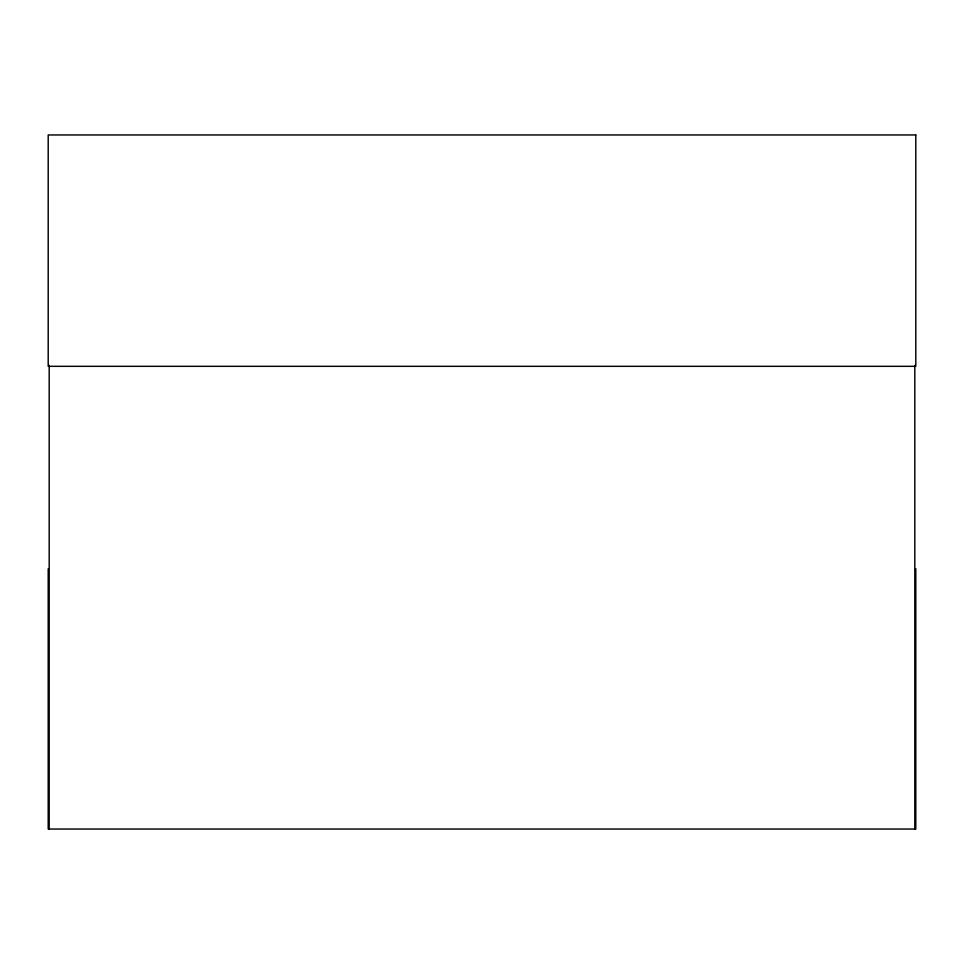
<?xml version="1.0" encoding="UTF-8"?>
<svg xmlns="http://www.w3.org/2000/svg" width="964" height="964" viewBox="0 0 964 964"><rect width="100%" height="100%" fill="white"/><g stroke="black" fill="none" stroke-linecap="round" stroke-linejoin="round"><path stroke-width="1.45" d="M915.8 568.76L915.8 829.04L48.2 829.04L48.2 568.76M914.812 365.32L914.812 829.04M49.188 365.32L49.188 829.04M915.8 134.96L48.2 134.96L48.2 366.32L915.8 366.32L915.8 134.96"/></g></svg>
